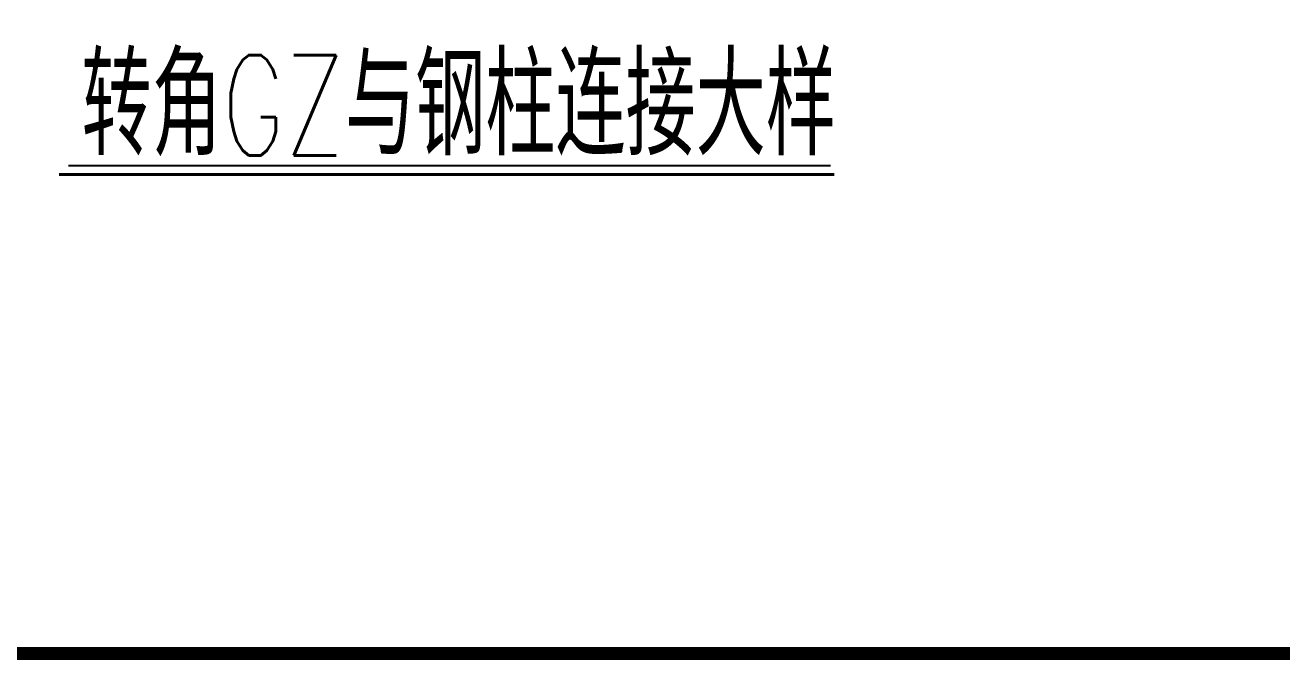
# Model space of a CAD drawing. Extents: x 492302 to 683319, y -252071 to 755100.
# Drawn here: x 583344 to 598183, y 562734 to 570222 of the extents above; entities that cross this region are included whole.
import ezdxf

# ---------------------------------------------------------------- set-up
doc = ezdxf.new("R2010")
doc.units = 0
doc.header["$LTSCALE"] = 1000
doc.header["$MEASUREMENT"] = 0
doc.layers.add('3T_WOOD', color=21, linetype='Continuous')
doc.layers.add('TK', color=4, linetype='Continuous')
doc.styles.add('Z10', font='romans.shx', dxfattribs={"width": 0.7, "height": 1000, "bigfont": 'hztxt.shx'})

# ---------------------------------------------------------------- blocks, each defined once
blk = doc.blocks.new('Z333')
blk.add_line((-241249.2, 646196.1), (-235925, 646196.1))
at = {"const_width": 20}
blk.add_lwpolyline([(-241315.5, 646132.9), (-235898.4, 646132.9)], dxfattribs=at)
at = {"color": 7, "linetype": 'ByBlock', "insert": (-238522.3, 646613.1), "char_height": 700, "attachment_point": 5, "style": 'Z10'}
blk.add_mtext('转角GZ与钢柱连接大样', dxfattribs=at)
blk = doc.blocks.new('GeYuanFrame_20037626', base_point=(20.086, 4.526))
at = {"layer": 'TK', "const_width": 1}
blk.add_lwpolyline([(45.086, 588.526), (851.086, 588.526), (851.086, 14.526), (45.086, 14.526)], close=True, dxfattribs=at)

msp = doc.modelspace()

# ---------------------------------------------------------------- block references
at = {"xscale": 1.689999997615814, "yscale": 1.690000001341105, "zscale": 1.69}
msp.add_blockref('Z333', (991567.2, -523504.6), dxfattribs=at)
at = {"layer": '3T_WOOD', "xscale": 150, "yscale": 150, "zscale": 150}
msp.add_blockref('GeYuanFrame_20037626', (503924.3, 561309), dxfattribs=at)

doc.saveas('drawing.dxf')
